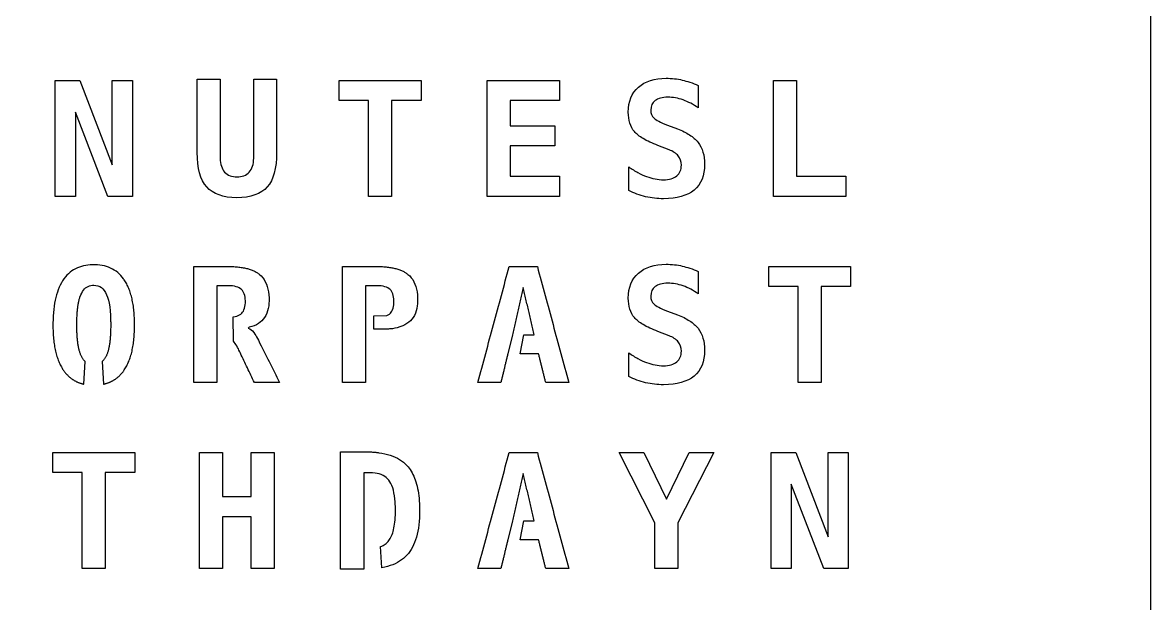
# Model space of a CAD drawing. Extents: x 14 to 293, y 10 to 290.
# Drawn here: x 161.8 to 293.2, y 149.8 to 217.5 of the extents above; entities that cross this region are included whole.
import ezdxf

# ---------------------------------------------------------------- set-up
doc = ezdxf.new("R2010")
doc.units = 0
doc.layers.add('Layer_1', color=7, linetype='CONTINUOUS')

msp = doc.modelspace()

# ---------------------------------------------------------------- linework, layer by layer
at = {"layer": 'Layer_1', "color": 5}
for points in [[(293.161773, 10.134256), (13.76052, 10.134256), (13.76052, 289.5355), (293.161773, 289.5355)], [(165.632762, 210.77378), (168.505447, 210.77378), (172.274891, 200.94217), (172.274891, 210.77378), (174.631104, 210.77378), (174.631104, 197.245044), (171.776768, 197.245044), (167.988977, 207.076651), (167.988977, 197.245044), (165.632762, 197.245044)], [(204.808759, 197.245044), (202.135399, 197.245044), (202.135399, 208.435911), (198.701443, 208.435911), (198.701443, 210.77378), (208.242712, 210.77378), (208.242712, 208.435911), (204.808759, 208.435911)], [(224.355753, 197.245044), (215.928559, 197.245044), (215.928559, 210.77378), (224.355753, 210.77378), (224.355753, 208.417919), (218.60157, 208.417919), (218.60157, 205.500078), (223.812121, 205.500078), (223.812121, 203.144221), (218.60157, 203.144221), (218.60157, 199.600907), (224.355753, 199.600907)], [(249.286877, 197.245044), (249.286877, 210.77378), (251.959885, 210.77378), (251.959885, 199.600907), (257.677732, 199.600907), (257.677732, 197.245044)], [(220.221265, 181.12064), (220.300288, 181.12064), (220.378962, 181.12064), (220.458337, 181.12064), (220.537357, 181.12064), (220.616029, 181.12064), (220.695404, 181.12064), (220.774072, 181.12064), (220.853095, 181.12064), (220.93247, 181.12064), (221.011139, 181.12064), (221.090162, 181.12064), (221.169537, 181.12064), (221.248208, 181.12064), (221.327229, 181.12064), (221.406252, 181.12064), (221.366741, 181.2935), (221.327229, 181.46636), (221.287012, 181.639575), (221.247502, 181.812438), (221.207991, 181.985655), (221.168479, 182.158516), (221.128616, 182.33173), (221.089104, 182.504591), (221.049593, 182.677805), (221.009729, 182.850668), (220.970218, 183.023883), (220.930705, 183.196746), (220.890841, 183.369606), (220.85133, 183.542821), (220.81182, 183.715684), (220.77231, 183.888896), (220.732091, 184.061761), (220.69258, 184.234976), (220.65307, 184.407836), (220.613205, 184.581051), (220.573695, 184.753911), (220.534182, 184.927126), (220.494318, 185.099989), (220.454807, 185.273204), (220.415295, 185.446067), (220.375432, 185.618927), (220.335919, 185.792142), (220.296409, 185.965005), (220.256896, 186.138219), (220.217034, 186.311082), (220.177169, 186.484297), (220.137657, 186.657157), (220.098146, 186.484297), (220.058988, 186.311082), (220.01983, 186.138219), (219.979965, 185.965005), (219.940807, 185.792142), (219.901648, 185.618927), (219.862138, 185.446067), (219.822625, 185.273204), (219.783469, 185.099989), (219.743957, 184.927126), (219.704798, 184.753911), (219.665288, 184.581051), (219.62613, 184.407836), (219.586617, 184.234976), (219.547459, 184.061761), (219.507948, 183.888896), (219.468435, 183.715684), (219.429277, 183.542821), (219.390121, 183.369606), (219.350257, 183.196746), (219.311098, 183.023883), (219.271937, 182.850668), (219.232424, 182.677805), (219.192917, 182.504591), (219.153756, 182.33173), (219.114246, 182.158516), (219.075085, 181.985655), (219.035574, 181.812438), (218.996064, 181.639575), (218.956906, 181.46636), (218.917748, 181.2935), (218.877883, 181.12064), (218.343424, 178.91859), (218.317654, 178.814166), (218.292598, 178.709746), (218.267198, 178.605323), (218.241798, 178.500548), (218.216028, 178.396122), (218.190628, 178.291699), (218.165228, 178.187279), (218.139828, 178.082855), (218.114057, 177.97808), (218.088657, 177.873657), (218.063257, 177.769234), (218.037857, 177.664811), (218.012087, 177.560391), (217.986687, 177.455613), (217.961287, 177.351193), (217.935516, 177.246767), (217.910116, 177.142344), (217.884716, 177.037923), (217.859316, 176.933148), (217.833546, 176.828725), (217.808146, 176.724302), (217.782746, 176.619879), (217.757346, 176.515456), (217.731602, 176.410681), (217.706202, 176.306612), (217.680802, 176.201837), (217.655402, 176.097412), (217.629632, 175.992988), (217.604232, 175.888213), (217.578832, 175.784145), (217.553432, 175.67937), (217.527661, 175.574947), (217.444405, 175.574947), (217.360796, 175.574947), (217.277188, 175.574947), (217.19358, 175.574947), (217.110323, 175.574947), (217.026363, 175.574947), (216.943104, 175.574947), (216.859496, 175.574947), (216.775887, 175.574947), (216.692276, 175.574947), (216.609022, 175.574947), (216.525414, 175.574947), (216.441806, 175.574947), (216.358549, 175.574947), (216.274589, 175.574947), (216.191333, 175.574947), (216.107722, 175.574947), (216.024468, 175.574947), (215.940505, 175.574947), (215.857251, 175.574947), (215.77364, 175.574947), (215.690032, 175.574947), (215.606424, 175.574947), (215.523167, 175.574947), (215.439207, 175.574947), (215.355951, 175.574947), (215.272342, 175.574947), (215.188734, 175.574947), (215.105126, 175.574947), (215.021869, 175.574947), (214.937909, 175.574947), (214.85465, 175.574947), (214.968598, 175.997928), (215.082901, 176.42056), (215.197201, 176.84319), (215.311149, 177.266171), (215.425094, 177.688801), (215.539394, 178.11143), (215.653694, 178.534415), (215.767642, 178.957044), (215.88159, 179.379674), (215.995541, 179.802655), (216.110193, 180.225285), (216.224141, 180.648266), (216.338089, 181.070896), (216.452035, 181.49388), (216.566689, 181.916509), (216.680637, 182.339491), (216.794583, 182.76212), (216.908531, 183.185104), (217.023188, 183.607734), (217.137133, 184.030363), (217.251082, 184.453345), (217.36503, 184.875974), (217.479682, 185.298607), (217.59363, 185.721588), (217.707578, 186.144215), (217.821523, 186.566847), (217.935826, 186.989828), (218.050129, 187.412458), (218.164074, 187.835439), (218.278022, 188.258072), (218.392322, 188.681053), (218.506622, 189.103683), (218.608929, 189.103683), (218.710883, 189.103683), (218.813187, 189.103683), (218.915493, 189.103683), (219.0178, 189.103683), (219.119752, 189.103683), (219.222058, 189.103683), (219.324367, 189.103683), (219.426319, 189.103683), (219.528625, 189.103683), (219.630932, 189.103683), (219.733236, 189.103683), (219.83519, 189.103683), (219.937497, 189.103683), (220.0398, 189.103683), (220.14211, 189.103683), (220.244061, 189.103683), (220.346365, 189.103683), (220.449026, 189.103683), (220.550981, 189.103683), (220.653287, 189.103683), (220.755591, 189.103683), (220.857897, 189.103683), (220.959849, 189.103683), (221.062156, 189.103683), (221.164462, 189.103683), (221.266414, 189.103683), (221.368723, 189.103683), (221.471027, 189.103683), (221.573336, 189.103683), (221.675288, 189.103683), (221.777594, 189.103683), (221.89154, 188.681053), (222.006194, 188.258072), (222.120142, 187.835439), (222.234088, 187.412458), (222.348036, 186.989828), (222.462693, 186.566847), (222.576636, 186.144215), (222.690587, 185.721588), (222.804535, 185.298607), (222.918835, 184.875974), (223.033135, 184.453345), (223.147083, 184.030363), (223.261028, 183.607734), (223.375331, 183.185104), (223.489631, 182.76212), (223.603579, 182.339491), (223.717525, 181.916509), (223.831825, 181.49388), (223.946127, 181.070896), (224.060075, 180.648266), (224.174024, 180.225285), (224.288324, 179.802655), (224.402624, 179.379674), (224.516572, 178.957044), (224.63052, 178.534415), (224.74482, 178.11143), (224.858768, 177.688801), (224.97307, 177.266171), (225.087016, 176.84319), (225.201316, 176.42056), (225.315264, 175.997928), (225.429564, 175.574947), (225.345956, 175.574947), (225.262347, 175.574947), (225.179091, 175.574947), (225.095131, 175.574947), (225.011874, 175.574947), (224.928266, 175.574947), (224.844655, 175.574947), (224.761049, 175.574947), (224.67779, 175.574947), (224.594182, 175.574947), (224.510574, 175.574947), (224.426965, 175.574947), (224.343709, 175.574947), (224.259749, 175.574947), (224.176492, 175.574947), (224.092884, 175.574947), (224.009275, 175.574947), (223.925667, 175.574947), (223.842411, 175.574947), (223.758448, 175.574947), (223.675194, 175.574947), (223.59194, 175.574947), (223.507975, 175.574947), (223.424718, 175.574947), (223.34111, 175.574947), (223.257502, 175.574947), (223.173893, 175.574947), (223.090637, 175.574947), (223.006677, 175.574947), (222.92342, 175.574947), (222.839812, 175.574947), (222.756553, 175.574947), (222.730121, 175.67937), (222.70435, 175.784145), (222.678236, 175.888213), (222.652122, 175.992988), (222.626007, 176.097412), (222.599893, 176.201837), (222.573779, 176.306612), (222.548008, 176.410681), (222.52155, 176.515456), (222.495779, 176.619879), (222.469665, 176.724302), (222.443551, 176.828725), (222.41778, 176.933148), (222.391322, 177.037923), (222.365208, 177.142344), (222.339437, 177.246767), (222.313323, 177.351193), (222.287208, 177.455613), (222.261094, 177.560391), (222.23498, 177.664811), (222.209209, 177.769234), (222.183095, 177.873657), (222.15698, 177.97808), (222.130866, 178.082855), (222.104752, 178.187279), (222.078981, 178.291699), (222.052549, 178.396122), (222.026435, 178.500548), (222.000665, 178.605323), (221.97455, 178.709746), (221.948436, 178.814166), (221.922321, 178.91859), (221.810493, 178.91859), (221.698661, 178.91859), (221.58683, 178.91859), (221.474998, 178.91859), (221.363167, 178.91859), (221.251335, 178.91859), (221.139504, 178.91859), (221.027673, 178.91859), (220.915844, 178.91859), (220.80366, 178.91859), (220.692181, 178.91859), (220.58035, 178.91859), (220.468166, 178.91859), (220.356689, 178.91859), (220.244503, 178.91859), (220.132675, 178.91859), (220.021195, 178.91859), (219.909009, 178.91859), (219.79718, 178.91859), (220.220868, 181.12064)], [(254.818811, 175.574772), (252.1458, 175.574772), (252.1458, 186.765639), (248.711495, 186.765639), (248.711495, 189.10386), (258.253119, 189.10386), (258.253119, 186.765639), (254.818811, 186.765639)], [(171.468436, 153.904852), (168.79543, 153.904852), (168.79543, 165.095719), (165.361123, 165.095719), (165.361123, 167.433591), (174.902744, 167.433591), (174.902744, 165.095719), (171.468436, 165.095719)], [(182.456997, 167.433591), (185.130009, 167.433591), (185.130009, 162.277719), (188.474003, 162.277719), (188.474003, 167.433591), (191.147012, 167.433591), (191.147012, 153.904852), (188.474003, 153.904852), (188.474003, 159.921506), (185.130009, 159.921506), (185.130009, 153.904852), (182.456997, 153.904852)], [(220.221265, 159.450545), (220.300288, 159.450545), (220.378962, 159.450545), (220.458337, 159.450545), (220.537357, 159.450545), (220.616029, 159.450545), (220.695404, 159.450545), (220.774072, 159.450545), (220.853095, 159.450545), (220.93247, 159.450545), (221.011139, 159.450545), (221.090162, 159.450545), (221.169537, 159.450545), (221.248208, 159.450545), (221.327229, 159.450545), (221.406252, 159.450545), (221.366741, 159.623408), (221.327229, 159.796623), (221.287012, 159.969483), (221.247502, 160.142698), (221.207991, 160.315561), (221.168479, 160.488424), (221.128616, 160.661638), (221.089104, 160.834499), (221.049593, 161.007713), (221.009729, 161.180576), (220.970218, 161.353791), (220.930705, 161.526651), (220.890841, 161.699511), (220.85133, 161.872726), (220.81182, 162.045592), (220.77231, 162.218807), (220.732091, 162.391667), (220.69258, 162.564882), (220.65307, 162.737742), (220.613205, 162.910959), (220.573695, 163.083822), (220.534182, 163.257034), (220.494318, 163.429897), (220.454807, 163.603112), (220.415295, 163.775972), (220.375432, 163.948835), (220.335919, 164.122047), (220.296409, 164.294913), (220.256896, 164.468127), (220.217034, 164.640988), (220.177169, 164.814202), (220.137657, 164.987065), (220.098146, 164.814202), (220.058988, 164.640988), (220.01983, 164.468127), (219.979965, 164.294913), (219.940807, 164.122047), (219.901648, 163.948835), (219.862138, 163.775972), (219.822625, 163.603112), (219.783469, 163.429897), (219.743957, 163.257034), (219.704798, 163.083822), (219.665288, 162.910959), (219.62613, 162.737742), (219.586617, 162.564882), (219.547459, 162.391667), (219.507948, 162.218807), (219.468435, 162.045592), (219.429277, 161.872726), (219.390121, 161.699511), (219.350257, 161.526651), (219.311098, 161.353791), (219.271937, 161.180576), (219.232424, 161.007713), (219.192917, 160.834499), (219.153756, 160.661638), (219.114246, 160.488424), (219.075085, 160.315561), (219.035574, 160.142698), (218.996064, 159.969483), (218.956906, 159.796623), (218.917748, 159.623408), (218.877883, 159.450545), (218.343424, 157.248495), (218.317654, 157.144074), (218.292598, 157.039651), (218.267198, 156.935228), (218.241798, 156.830453), (218.216028, 156.72603), (218.190628, 156.62161), (218.165228, 156.517187), (218.139828, 156.412761), (218.114057, 156.307988), (218.088657, 156.203565), (218.063257, 156.09914), (218.037857, 155.994719), (218.012087, 155.890296), (217.986687, 155.785521), (217.961287, 155.681098), (217.935516, 155.576675), (217.910116, 155.472254), (217.884716, 155.367831), (217.859316, 155.263056), (217.833546, 155.158633), (217.808146, 155.054207), (217.782746, 154.949787), (217.757346, 154.845364), (217.731602, 154.740589), (217.706202, 154.636518), (217.680802, 154.531743), (217.655402, 154.427322), (217.629632, 154.322899), (217.604232, 154.218124), (217.578832, 154.11405), (217.553432, 154.009275), (217.527661, 153.904852), (217.444405, 153.904852), (217.360796, 153.904852), (217.277188, 153.904852), (217.19358, 153.904852), (217.110323, 153.904852), (217.026363, 153.904852), (216.943104, 153.904852), (216.859496, 153.904852), (216.775887, 153.904852), (216.692276, 153.904852), (216.609022, 153.904852), (216.525414, 153.904852), (216.441806, 153.904852), (216.358549, 153.904852), (216.274589, 153.904852), (216.191333, 153.904852), (216.107722, 153.904852), (216.024468, 153.904852), (215.940505, 153.904852), (215.857251, 153.904852), (215.77364, 153.904852), (215.690032, 153.904852), (215.606424, 153.904852), (215.523167, 153.904852), (215.439207, 153.904852), (215.355951, 153.904852), (215.272342, 153.904852), (215.188734, 153.904852), (215.105126, 153.904852), (215.021869, 153.904852), (214.937909, 153.904852), (214.85465, 153.904852), (214.968598, 154.327836), (215.082901, 154.750466), (215.197201, 155.173095), (215.311149, 155.596079), (215.425094, 156.018706), (215.539394, 156.44169), (215.653694, 156.86432), (215.767642, 157.286949), (215.88159, 157.709933), (215.995541, 158.13256), (216.110193, 158.555542), (216.224141, 158.978174), (216.338089, 159.400804), (216.452035, 159.823788), (216.566689, 160.246415), (216.680637, 160.669401), (216.794583, 161.092028), (216.908531, 161.51501), (217.023188, 161.937642), (217.137133, 162.360623), (217.251082, 162.783253), (217.36503, 163.205882), (217.479682, 163.628864), (217.59363, 164.051493), (217.707578, 164.474123), (217.821523, 164.897104), (217.935826, 165.319736), (218.050129, 165.742366), (218.164074, 166.165347), (218.278022, 166.587977), (218.392322, 167.010958), (218.506622, 167.433591), (218.608929, 167.433591), (218.710883, 167.433591), (218.813187, 167.433591), (218.915493, 167.433591), (219.0178, 167.433591), (219.119752, 167.433591), (219.222058, 167.433591), (219.324367, 167.433591), (219.426319, 167.433591), (219.528625, 167.433591), (219.630932, 167.433591), (219.733236, 167.433591), (219.83519, 167.433591), (219.937497, 167.433591), (220.0398, 167.433591), (220.14211, 167.433591), (220.244061, 167.433591), (220.346365, 167.433591), (220.449026, 167.433591), (220.550981, 167.433591), (220.653287, 167.433591), (220.755591, 167.433591), (220.857897, 167.433591), (220.959849, 167.433591), (221.062156, 167.433591), (221.164462, 167.433591), (221.266414, 167.433591), (221.368723, 167.433591), (221.471027, 167.433591), (221.573336, 167.433591), (221.675288, 167.433591), (221.777594, 167.433591), (221.89154, 167.010958), (222.006194, 166.587977), (222.120142, 166.165347), (222.234088, 165.742366), (222.348036, 165.319736), (222.462693, 164.897104), (222.576636, 164.474123), (222.690587, 164.051493), (222.804535, 163.628864), (222.918835, 163.205882), (223.033135, 162.783253), (223.147083, 162.360623), (223.261028, 161.937642), (223.375331, 161.51501), (223.489631, 161.092028), (223.603579, 160.669401), (223.717525, 160.246415), (223.831825, 159.823788), (223.946127, 159.400804), (224.060075, 158.978174), (224.174024, 158.555542), (224.288324, 158.13256), (224.402624, 157.709933), (224.516572, 157.286949), (224.63052, 156.86432), (224.74482, 156.44169), (224.858768, 156.018706), (224.97307, 155.596079), (225.087016, 155.173095), (225.201316, 154.750466), (225.315264, 154.327836), (225.429564, 153.904852), (225.345956, 153.904852), (225.262347, 153.904852), (225.179091, 153.904852), (225.095131, 153.904852), (225.011874, 153.904852), (224.928266, 153.904852), (224.844655, 153.904852), (224.761049, 153.904852), (224.67779, 153.904852), (224.594182, 153.904852), (224.510574, 153.904852), (224.426965, 153.904852), (224.343709, 153.904852), (224.259749, 153.904852), (224.176492, 153.904852), (224.092884, 153.904852), (224.009275, 153.904852), (223.925667, 153.904852), (223.842411, 153.904852), (223.758448, 153.904852), (223.675194, 153.904852), (223.59194, 153.904852), (223.507975, 153.904852), (223.424718, 153.904852), (223.34111, 153.904852), (223.257502, 153.904852), (223.173893, 153.904852), (223.090637, 153.904852), (223.006677, 153.904852), (222.92342, 153.904852), (222.839812, 153.904852), (222.756553, 153.904852), (222.730121, 154.009275), (222.70435, 154.11405), (222.678236, 154.218124), (222.652122, 154.322899), (222.626007, 154.427322), (222.599893, 154.531743), (222.573779, 154.636518), (222.548008, 154.740589), (222.52155, 154.845364), (222.495779, 154.949787), (222.469665, 155.054207), (222.443551, 155.158633), (222.41778, 155.263056), (222.391322, 155.367831), (222.365208, 155.472254), (222.339437, 155.576675), (222.313323, 155.681098), (222.287208, 155.785521), (222.261094, 155.890296), (222.23498, 155.994719), (222.209209, 156.09914), (222.183095, 156.203565), (222.15698, 156.307988), (222.130866, 156.412761), (222.104752, 156.517187), (222.078981, 156.62161), (222.052549, 156.72603), (222.026435, 156.830453), (222.000665, 156.935228), (221.97455, 157.039651), (221.948436, 157.144074), (221.922321, 157.248495), (221.810493, 157.248495), (221.698661, 157.248495), (221.58683, 157.248495), (221.474998, 157.248495), (221.363167, 157.248495), (221.251335, 157.248495), (221.139504, 157.248495), (221.027673, 157.248495), (220.915844, 157.248495), (220.80366, 157.248495), (220.692181, 157.248495), (220.58035, 157.248495), (220.468166, 157.248495), (220.356689, 157.248495), (220.244503, 157.248495), (220.132675, 157.248495), (220.021195, 157.248495), (219.909009, 157.248495), (219.79718, 157.248495), (220.220868, 159.450545)], [(231.29829, 167.433591), (234.179793, 167.433591), (236.807645, 161.996554), (239.444673, 167.433591), (242.326173, 167.433591), (238.148913, 159.23288), (238.148913, 153.904852), (235.475904, 153.904852), (235.475904, 159.23288)], [(248.983312, 167.433591), (251.855642, 167.433591), (255.625087, 157.601629), (255.625087, 167.433591), (257.981304, 167.433591), (257.981304, 153.904852), (255.126966, 153.904852), (251.339173, 163.736462), (251.339173, 153.904852), (248.983312, 153.904852)]]:
    msp.add_lwpolyline(points, close=True, dxfattribs=at)
for points in [[(182.180598, 202.369341), (182.180598, 210.905191), (184.853606, 210.905191), (184.853606, 201.698709)], [(188.750056, 201.698709), (188.750056, 210.905191), (191.423414, 210.905191), (191.423414, 202.369341)], [(240.495603, 210.184815), (240.495603, 207.575306)], [(236.934648, 205.572577), (238.08541, 205.137602)], [(237.133966, 202.691074), (235.819863, 203.189554)], [(232.42189, 197.943018), (232.42189, 200.706694)], [(173.612376, 187.639195), (173.453981, 187.845218), (173.286409, 188.038187), (173.109668, 188.217754), (172.92375, 188.383558), (172.729372, 188.535961), (172.525111, 188.675309), (172.312386, 188.800544), (172.090136, 188.912728), (171.859064, 189.010801), (171.618114, 189.094761), (171.367995, 189.164965), (171.108701, 189.221057), (170.839887, 189.263388), (170.561894, 189.291246), (170.274734, 189.305348), (169.98863, 189.305348), (169.716635, 189.292304), (169.451345, 189.26619), (169.192758, 189.227031), (168.94052, 189.175173), (168.695341, 189.109911), (168.456507, 189.031946), (168.224732, 188.940575), (167.999307, 188.836154), (167.782698, 188.715502), (167.574561, 188.579331), (167.375239, 188.426574), (167.184385, 188.257595), (167.002, 188.073091), (166.82843, 187.872008), (166.66333, 187.654695), (166.509517, 187.425036), (166.367349, 187.18585), (166.234703, 186.934319), (166.111936, 186.669736), (165.998694, 186.392804), (165.894978, 186.103525), (165.801138, 185.801545), (165.716823, 185.486514), (165.642033, 185.159134), (165.576417, 184.818703), (165.520325, 184.464865), (165.473758, 184.097975), (165.436365, 183.718031), (165.408509, 183.325034), (165.389459, 182.918634), (165.379908, 182.499177)], [(188.111757, 181.904341), (188.299789, 181.818261), (188.467357, 181.711724), (188.607766, 181.591776), (188.753816, 181.419619), (188.898456, 181.209363), (188.988414, 181.063667), (189.084723, 180.896096), (189.187029, 180.707006), (189.295334, 180.496752), (189.476663, 180.136914), (189.62977, 179.832468), (189.782521, 179.528721), (189.935276, 179.224273), (190.08838, 178.92018), (190.241134, 178.616083), (190.394241, 178.311985), (190.546995, 178.007891), (190.700099, 177.703795), (190.853208, 177.399701), (191.005608, 177.095602), (191.158715, 176.791509), (191.311467, 176.487413), (191.464573, 176.182965), (191.617679, 175.878868), (191.770434, 175.574772), (188.834604, 175.574772), (188.732649, 175.788555), (188.630698, 176.00199), (188.528743, 176.215418), (188.426791, 176.428852), (188.324839, 176.642284), (188.22253, 176.855713), (188.120576, 177.069499), (188.018624, 177.28293), (187.916672, 177.496362), (187.815072, 177.709793), (187.713117, 177.923576), (187.611165, 178.137008), (187.509211, 178.350439), (187.407259, 178.563873), (187.305304, 178.777657), (187.203353, 178.991088), (187.12856, 179.1516), (187.040015, 179.336105), (186.965577, 179.485684), (186.869623, 179.667715), (186.773312, 179.837405), (186.676652, 179.994393), (186.578933, 180.13903), (186.481212, 180.270618), (186.382787, 180.389858), (186.364451, 183.211036), (186.58141, 183.251605), (186.778612, 183.305932), (186.955708, 183.374017), (187.113048, 183.455511), (187.250985, 183.550761), (187.365285, 183.655184), (187.4623, 183.771953), (187.548377, 183.905657), (187.623167, 184.056295), (187.686315, 184.225277), (187.73394, 184.4186), (187.76569, 184.638378), (187.780507, 184.852162), (187.782359, 185.07865), (187.771431, 185.314304), (187.745661, 185.531617), (187.705444, 185.73129), (187.650057, 185.912265), (187.579855, 186.0756), (187.49554, 186.22024), (187.447563, 186.286214), (187.340671, 186.404041), (187.216494, 186.506699), (187.072204, 186.596306), (186.908869, 186.673212), (186.726129, 186.736358), (186.524339, 186.786099), (186.303147, 186.822789), (186.062549, 186.846072), (185.802905, 186.855941), (185.61699, 186.856471), (185.538319, 186.856471), (184.475395, 186.856471), (184.475395, 183.168163), (184.475395, 182.04456), (184.475395, 180.920959), (184.475395, 175.574587), (181.802513, 175.574587), (181.802513, 189.10372), (184.93907, 189.10372), (185.18002, 189.10372), (185.421323, 189.10372), (185.662975, 189.10372)], [(204.424542, 181.810853), (202.755542, 181.810853), (202.755542, 183.332742), (204.253446, 183.374017), (204.548721, 183.550761), (204.663021, 183.655536), (204.760036, 183.771953), (204.846113, 183.905657), (204.920906, 184.056295), (204.984054, 184.225277), (205.031679, 184.418952), (205.063429, 184.63873), (205.078245, 184.852162), (205.080097, 185.07865), (205.06917, 185.314304), (205.0434, 185.531617), (205.003186, 185.73129), (204.947798, 185.912265), (204.877593, 186.0756), (204.793281, 186.220592), (204.745302, 186.286214), (204.63841, 186.404041), (204.514233, 186.506699), (204.369945, 186.596306), (204.206607, 186.673212), (204.02387, 186.736358), (203.822078, 186.786099), (203.600886, 186.822789), (203.36029, 186.846072), (203.100644, 186.855941), (202.914732, 186.856471), (202.836058, 186.856471), (201.773136, 186.856471), (201.773136, 183.168163), (201.773136, 182.04456), (201.773136, 180.920959), (201.773136, 175.574587), (199.100257, 175.574587), (199.100257, 189.10372), (202.236821, 189.10372), (202.477767, 189.10372), (202.719072, 189.10372), (202.960724, 189.10372)], [(189.414079, 188.179467), (189.61834, 187.995668), (189.801431, 187.791056), (189.964766, 187.566334), (190.10729, 187.320449), (190.229704, 187.054098), (190.332011, 186.767642), (190.413854, 186.464959), (190.476651, 186.146043), (190.519338, 185.810903), (190.542622, 185.459537), (190.546141, 185.121928), (190.530266, 184.761738), (190.504866, 184.509503), (190.452658, 184.19694), (190.379279, 183.911187), (190.28438, 183.64731), (190.167257, 183.399306), (190.028616, 183.167176), (189.867394, 182.950924), (189.694886, 182.760773), (189.50368, 182.589323), (189.294127, 182.436923), (189.065175, 182.302867), (188.814702, 182.188215), (188.538829, 182.093317), (188.236847, 182.018175), (188.111612, 181.904227), (188.111739, 181.904341)], [(206.711823, 188.179437), (206.915729, 187.995639), (207.099175, 187.791381), (207.262513, 187.566308), (207.405036, 187.32042), (207.527451, 187.054072), (207.629757, 186.767616), (207.711601, 186.464932), (207.774394, 186.146371), (207.817082, 185.810877), (207.840366, 185.45951), (207.843885, 185.121899), (207.827983, 184.761711), (207.802583, 184.509474), (207.75037, 184.196913), (207.676993, 183.911515), (207.582095, 183.647633), (207.464972, 183.399277), (207.326331, 183.16715), (207.165109, 182.950895), (206.992604, 182.760744), (206.801395, 182.589649), (206.591845, 182.436894), (206.36289, 182.303192), (206.112414, 182.188186)], [(240.495603, 188.51472), (240.495603, 185.905209)], [(168.521758, 185.518285), (168.63218, 185.809326), (168.724958, 186.003711), (168.826558, 186.179391), (168.93698, 186.336382), (169.056571, 186.474317), (169.185336, 186.593909), (169.323274, 186.694098), (169.473557, 186.774884), (169.635837, 186.836622), (169.809755, 186.878603), (169.996022, 186.901542), (170.127258, 186.905776), (170.377025, 186.888472), (170.6088, 186.837317), (170.822937, 186.751592), (171.019787, 186.631649), (171.199352, 186.477484), (171.360925, 186.288749), (171.504859, 186.066142), (171.631509, 185.809319), (171.741925, 185.518277), (171.83753, 185.184902), (171.91867, 184.809543), (171.984638, 184.391147), (172.036497, 183.930414), (172.073186, 183.427354), (172.095438, 182.881606)], [(236.934648, 183.902482), (238.08541, 183.467505)], [(237.133966, 181.020982), (235.819863, 181.51946)], [(232.42189, 176.272923), (232.42189, 179.036596)], [(168.991492, 175.38505), (169.150242, 178.0189), (169.150059, 178.0189)], [(171.111876, 178.0189), (171.258987, 175.38505)], [(205.25101, 160.246798), (205.255958, 160.535726), (205.255958, 160.83171), (205.25101, 161.118164), (205.240427, 161.394391), (205.224578, 161.659681), (205.190714, 162.037154), (205.145203, 162.390992), (205.087702, 162.720488), (205.018203, 163.025997), (204.936709, 163.307162), (204.843578, 163.564337), (204.738446, 163.797522), (204.621326, 164.006371), (204.492209, 164.191228), (204.347921, 164.357738), (204.187055, 164.506963), (204.009961, 164.638551), (203.816283, 164.752496), (203.606379, 164.848807), (203.379896, 164.927828), (203.137183, 164.989211), (202.877539, 165.032957), (202.602015, 165.059072), (202.309915, 165.067882), (201.5779, 165.067882), (201.5779, 164.79307), (201.5779, 164.518253), (201.5779, 164.243441), (201.5779, 163.968623), (201.5779, 163.693808), (201.5779, 163.418994), (201.5779, 163.144179), (201.5779, 162.869361), (201.5779, 162.594547), (201.5779, 162.319735), (201.5779, 162.044565), (201.5779, 161.770102), (201.5779, 161.494933), (201.5779, 161.220121), (201.5779, 160.945306), (201.5779, 160.670491), (201.5779, 160.395674), (201.5779, 160.120859), (201.5779, 159.846044), (201.5779, 159.571227), (201.5779, 159.296415), (201.5779, 159.021597), (201.5779, 158.746431), (201.5779, 158.471968), (201.5779, 158.196799), (201.5779, 157.921986), (201.5779, 157.647172), (201.5779, 157.372354), (201.5779, 157.097539), (201.5779, 156.822725), (201.5779, 156.54791), (201.5779, 156.273095), (201.574699, 153.836095), (198.877701, 153.838741), (198.877701, 167.502591), (201.770139, 167.502591)], [(203.330831, 167.402957), (203.683963, 167.346863), (204.022632, 167.278428), (204.346133, 167.19764), (204.654811, 167.104505), (204.949028, 166.998671), (205.228079, 166.880492), (205.492665, 166.749611), (205.742432, 166.606733), (205.97703, 166.451158), (206.197166, 166.283235), (206.402482, 166.102967), (206.592982, 165.909995), (206.725274, 165.757947), (206.851922, 165.597081), (206.97222, 165.427041), (207.08652, 165.248532), (207.19447, 165.0605), (207.296422, 164.864005), (207.392029, 164.658334), (207.481988, 164.443844), (207.565244, 164.220184), (207.642854, 163.987702), (207.714114, 163.7464), (207.779379, 163.495575), (207.837588, 163.234518), (207.889094, 162.963582), (207.93425, 162.683121), (207.972702, 162.39208), (208.004452, 162.091865), (208.029852, 161.781416), (208.048188, 161.461093), (208.060518, 161.130893), (208.064751, 160.905116), (208.066338, 160.6751), (208.060703, 160.230952), (208.043399, 159.802679), (208.014469, 159.389927), (207.974253, 158.993049), (207.922394, 158.611697), (207.858894, 158.245511), (207.784105, 157.895552), (207.697676, 157.561116), (207.599955, 157.242558), (207.490594, 156.939168), (207.369944, 156.651653), (207.23765, 156.380013), (207.093362, 156.123897), (206.938139, 155.8833), (206.770922, 155.658579), (206.592771, 155.449381), (206.401564, 155.254296), (206.195189, 155.071905), (205.974349, 154.901868), (205.739042, 154.74488), (205.488924, 154.599889), (205.223988, 154.467597), (204.944583, 154.348357), (204.650366, 154.241466), (204.341685, 154.146922), (204.018187, 154.065073), (203.680224, 153.995932), (203.527824, 156.465738), (203.527935, 156.465712)], [(203.528049, 156.465712), (203.673393, 156.524627), (203.812039, 156.591654), (203.942918, 156.666089), (204.066743, 156.748993), (204.183514, 156.839304), (204.293581, 156.937729), (204.395888, 157.043916), (204.491138, 157.157862), (204.579331, 157.279927), (204.661532, 157.411158), (204.738436, 157.553329), (204.809699, 157.706084), (204.875664, 157.870125), (204.936699, 158.04475), (204.992081, 158.230313), (205.042529, 158.426811), (205.087688, 158.634245), (205.127199, 158.852616), (205.161772, 159.081571), (205.190701, 159.321458), (205.214355, 159.572285), (205.233035, 159.834048), (205.246078, 160.106394)]]:
    msp.add_lwpolyline(points, dxfattribs=at)
for points in [[(233.545494, 209.976323), (234.336778, 210.677297), (235.41205, 211.027605), (236.77131, 211.027605)], [(236.77131, 211.027605), (237.097279, 211.027605), (237.420777, 211.00964), (237.7411, 210.973276)], [(237.7411, 210.973276), (238.061423, 210.936941), (238.363403, 210.885789), (238.647391, 210.819114)], [(238.647391, 210.819114), (238.931379, 210.752791), (239.231593, 210.666711), (239.549096, 210.56088)], [(239.549096, 210.56088), (239.86589, 210.455044), (240.181979, 210.329806), (240.495603, 210.184815)], [(232.367212, 207.086002), (232.367212, 208.318261), (232.760208, 209.281699), (233.545494, 209.976323)], [(236.979801, 208.816736), (236.333157, 208.816736), (235.841029, 208.686913), (235.502715, 208.426918)], [(238.746522, 208.499236), (238.148561, 208.710903), (237.559771, 208.816736), (236.979801, 208.816736)], [(235.502715, 208.426918), (235.158402, 208.167269), (234.986248, 207.798614), (234.986248, 207.321306)], [(240.495603, 207.575306), (239.927979, 207.979944), (239.344835, 208.287922), (238.746522, 208.499236)], [(233.083354, 204.811278), (232.606046, 205.36726), (232.367212, 206.125384), (232.367212, 207.086002)], [(234.986248, 207.321306), (234.986248, 206.946653), (235.112893, 206.635855), (235.366896, 206.387851)], [(235.366896, 206.387851), (235.487546, 206.267201), (235.667463, 206.143373), (235.906297, 206.016725)], [(235.906297, 206.016725), (236.144422, 205.889725), (236.487322, 205.741558), (236.934648, 205.572577)], [(238.08541, 205.137602), (238.641041, 204.925935), (239.114822, 204.692041), (239.507821, 204.435218)], [(234.107474, 203.991419), (233.660148, 204.260238), (233.31901, 204.533643), (233.083354, 204.811278)], [(235.819863, 203.189554), (235.125241, 203.455196), (234.554443, 203.722602), (234.107474, 203.991419)], [(239.507821, 204.435218), (239.900463, 204.178747), (240.226781, 203.886996), (240.48643, 203.561029)], [(240.48643, 203.561029), (240.999722, 202.902391), (241.257251, 202.053603), (241.257251, 201.014669)], [(183.286207, 198.364234), (182.549252, 199.20385), (182.180598, 200.53912), (182.180598, 202.369341)], [(191.423414, 202.369341), (191.423414, 200.526774), (191.057937, 199.191856), (190.326978, 198.364234)], [(237.727342, 202.387332), (237.548835, 202.505162), (237.350927, 202.606407), (237.133966, 202.691074)], [(238.184896, 201.975286), (238.057896, 202.132274), (237.905142, 202.269503), (237.727342, 202.387332)], [(184.853606, 201.698709), (184.853606, 201.354394), (184.899115, 201.047477), (184.98978, 200.779364)], [(188.614235, 200.779364), (188.7049, 201.047477), (188.750056, 201.354394), (188.750056, 201.698709)], [(238.547201, 200.90566), (238.547201, 201.316648), (238.426199, 201.672955), (238.184896, 201.975286)], [(241.257251, 201.014669), (241.257251, 199.679399), (240.852261, 198.6768), (240.042631, 198.006166)], [(184.98978, 200.779364), (185.080444, 200.509838), (185.207092, 200.28512), (185.370076, 200.104145)], [(185.370076, 200.104145), (185.545407, 199.910822), (185.755309, 199.766888), (186.000139, 199.673755)], [(186.000139, 199.673755), (186.244616, 199.579563), (186.512023, 199.532994), (186.802006, 199.532994)], [(186.802006, 199.532994), (187.091992, 199.532994), (187.359398, 199.579563), (187.603522, 199.673755)], [(187.603522, 199.673755), (187.848703, 199.766888), (188.058608, 199.910822), (188.233584, 200.104145)], [(188.233584, 200.104145), (188.39657, 200.28512), (188.52357, 200.509838), (188.614235, 200.779364)], [(232.42189, 200.706694), (232.796194, 200.440697), (233.149677, 200.217035), (233.481994, 200.03606)], [(233.481994, 200.03606), (233.814313, 199.85473), (234.152628, 199.700565), (234.496941, 199.57392)], [(237.350927, 199.315681), (237.604927, 199.391177), (237.82224, 199.504419), (238.003569, 199.655411)], [(238.003569, 199.655411), (238.365874, 199.957388), (238.547201, 200.374372), (238.547201, 200.90566)], [(186.802006, 197.113633), (185.195096, 197.113633), (184.023164, 197.530619), (183.286207, 198.364234)], [(190.326978, 198.364234), (189.596019, 197.530619), (188.420912, 197.113633), (186.802006, 197.113633)], [(234.496941, 199.57392), (235.167575, 199.326265), (235.819863, 199.20244), (236.454162, 199.20244)], [(236.454162, 199.20244), (236.798472, 199.20244), (237.097279, 199.240188), (237.350927, 199.315681)], [(234.379114, 197.226875), (233.690485, 197.390213), (233.0382, 197.628693), (232.42189, 197.943018)], [(235.41205, 197.0459), (235.068091, 197.081883), (234.723427, 197.142208), (234.379114, 197.226875)], [(236.472153, 196.991219), (236.109849, 196.991219), (235.756715, 197.009554), (235.41205, 197.0459)], [(240.042631, 198.006166), (239.227357, 197.329536), (238.037433, 196.991219), (236.472153, 196.991219)], [(185.662975, 189.10372), (185.771279, 189.10372), (185.878171, 189.102397), (185.983301, 189.099857)], [(202.960721, 189.10372), (203.069023, 189.10372), (203.175918, 189.102397), (203.281045, 189.100201)], [(233.545494, 188.306226), (234.336778, 189.0072), (235.41205, 189.357511), (236.77131, 189.357511)], [(236.77131, 189.357511), (237.097279, 189.357511), (237.420777, 189.339545), (237.7411, 189.303181)], [(237.7411, 189.303181), (238.061423, 189.266843), (238.363403, 189.215691), (238.647391, 189.149368)], [(238.647391, 189.149368), (238.931379, 189.082693), (239.231593, 188.996616), (239.549096, 188.890783)], [(185.983301, 189.099851), (186.088427, 189.09747), (186.19144, 189.093845), (186.292334, 189.089268)], [(186.292334, 189.089268), (186.39323, 189.08432), (186.492359, 189.078341), (186.59008, 189.070933)], [(186.59008, 189.070925), (186.687095, 189.06386), (186.782345, 189.055394), (186.87583, 189.045895)], [(186.87583, 189.045892), (186.969318, 189.036023), (187.060687, 189.02544), (187.150296, 189.013436)], [(187.150296, 189.013436), (187.239899, 189.00145), (187.327741, 188.988036), (187.413466, 188.973571)], [(187.413466, 188.973571), (187.499546, 188.959125), (187.583154, 188.943586), (187.664998, 188.926653)], [(187.664998, 188.926653), (187.747196, 188.909719), (187.827277, 188.891728), (187.905594, 188.872323)], [(187.905594, 188.872323), (187.983559, 188.853273), (188.06011, 188.832813), (188.134194, 188.811294)], [(188.134194, 188.811294), (188.208277, 188.789413), (188.28095, 188.76649), (188.351509, 188.742503)], [(188.351509, 188.742503), (188.422063, 188.718505), (188.490503, 188.693113), (188.557532, 188.666654)], [(188.557532, 188.666654), (188.623853, 188.640196), (188.688763, 188.612679), (188.751559, 188.583753)], [(188.751559, 188.583753), (188.814353, 188.554823), (188.875384, 188.524838), (188.934299, 188.493437)], [(188.934299, 188.493437), (188.993566, 188.462044), (189.050716, 188.429585), (189.105749, 188.395721)], [(189.105749, 188.395721), (189.161134, 188.362206), (189.214405, 188.327281), (189.265557, 188.291295)], [(189.265557, 188.291295), (189.317064, 188.25496), (189.366805, 188.217567), (189.414079, 188.179467)], [(203.281045, 189.10019), (203.386171, 189.097544), (203.489184, 189.094184), (203.590078, 189.089236)], [(203.590078, 189.089242), (203.690974, 189.084294), (203.790105, 189.078314), (203.887824, 189.071276)], [(203.887824, 189.071263), (203.984841, 189.063855), (204.080091, 189.055388), (204.173577, 189.045863)], [(204.173577, 189.045863), (204.267062, 189.035994), (204.358433, 189.025411), (204.44804, 189.013409)], [(204.44804, 189.013409), (204.537643, 189.001424), (204.625485, 188.988009), (204.71121, 188.973545)], [(204.71121, 188.973545), (204.79729, 188.959098), (204.880901, 188.943557), (204.962744, 188.926623)], [(204.962744, 188.926623), (205.044942, 188.910034), (205.125024, 188.891698), (205.20334, 188.872648)], [(205.20334, 188.872648), (205.281305, 188.853254), (205.357857, 188.832784), (205.43194, 188.811265)], [(205.43194, 188.811265), (205.506024, 188.789384), (205.578697, 188.766463), (205.649251, 188.742473)], [(205.649251, 188.742473), (205.719807, 188.718476), (205.788247, 188.693086), (205.855274, 188.666625)], [(205.855274, 188.666625), (205.921597, 188.640193), (205.986512, 188.61265), (206.049303, 188.583723)], [(206.049303, 188.583723), (206.112099, 188.554797), (206.173131, 188.524809), (206.232046, 188.493413)], [(206.232046, 188.493413), (206.291312, 188.462015), (206.348462, 188.429556), (206.403496, 188.396041)], [(206.403496, 188.396041), (206.458881, 188.362177), (206.512152, 188.327252), (206.563304, 188.291266)], [(206.563304, 188.291266), (206.61481, 188.255286), (206.664552, 188.217889), (206.711823, 188.179437)], [(232.367212, 185.415904), (232.367212, 186.648164), (232.760208, 187.611605), (233.545494, 188.306226)], [(239.549096, 188.890783), (239.86589, 188.785302), (240.181979, 188.659712), (240.495603, 188.51472)], [(173.688227, 187.530891), (173.663541, 187.567581), (173.638483, 187.603564), (173.612376, 187.639195)], [(173.833218, 187.302288), (173.786652, 187.380959), (173.738318, 187.456807), (173.688227, 187.530891)], [(173.968685, 187.060282), (173.925294, 187.143184), (173.879783, 187.223972), (173.833219, 187.302288)], [(174.094979, 186.805223), (174.05441, 186.892713), (174.012429, 186.977732), (173.968685, 187.060282)], [(174.21175, 186.537113), (174.174354, 186.628834), (174.13555, 186.718088), (174.094979, 186.805223)], [(174.318994, 186.255594), (174.285127, 186.35155), (174.249144, 186.44539), (174.21175, 186.537113)], [(235.502715, 186.756821), (235.158402, 186.497174), (234.986248, 186.128874), (234.986248, 185.651209)], [(236.979801, 187.146639), (236.333157, 187.146639), (235.841029, 187.016816), (235.502715, 186.756821)], [(238.746522, 186.829491), (238.148561, 187.040806), (237.559771, 187.146639), (236.979801, 187.146639)], [(240.495603, 185.905209), (239.927979, 186.309849), (239.344835, 186.617824), (238.746522, 186.829491)], [(168.383469, 185.002519), (168.396883, 185.065318), (168.410985, 185.125995), (168.425802, 185.18491)], [(168.425802, 185.18491), (168.440619, 185.244176), (168.455787, 185.301678), (168.472017, 185.357066)], [(168.472017, 185.357066), (168.487865, 185.412451), (168.50447, 185.466426), (168.521758, 185.518285)], [(174.417421, 185.960668), (174.386375, 186.061212), (174.353567, 186.159286), (174.318994, 186.255594)], [(174.506321, 185.652693), (174.478098, 185.757468), (174.448465, 185.860126), (174.417421, 185.960668)], [(174.585342, 185.331312), (174.560656, 185.440675), (174.53419, 185.547566), (174.506321, 185.652693)], [(174.655544, 184.996878), (174.633662, 185.110472), (174.610742, 185.221951), (174.585342, 185.331312)], [(233.083354, 183.141186), (232.606046, 183.697163), (232.367212, 184.455287), (232.367212, 185.415904)], [(234.986248, 185.651209), (234.986248, 185.276911), (235.112893, 184.965758), (235.366896, 184.718108)], [(168.206727, 183.684185), (168.213077, 183.767793), (168.219771, 183.849992), (168.227179, 183.930422)], [(168.227187, 183.930422), (168.234622, 184.010858), (168.242718, 184.089529), (168.251185, 184.166081)], [(168.251177, 184.166081), (168.259988, 184.242988), (168.268825, 184.317778), (168.278694, 184.391154)], [(168.278694, 184.391154), (168.288563, 184.464531), (168.299146, 184.535794), (168.310092, 184.605644)], [(168.310092, 184.605644), (168.321019, 184.675142), (168.332661, 184.743228), (168.345017, 184.809551)], [(168.345017, 184.809551), (168.357373, 184.875519), (168.370073, 184.940078), (168.383469, 185.002519)], [(174.716223, 184.649036), (174.697887, 184.767217), (174.677417, 184.882928), (174.655544, 184.996878)], [(174.767729, 184.288144), (174.752198, 184.410556), (174.734918, 184.530854), (174.716223, 184.649036)], [(174.809711, 183.913492), (174.797381, 184.040492), (174.783279, 184.165378), (174.767729, 184.288144)], [(174.842522, 183.526139), (174.83297, 183.657372), (174.82207, 183.786844), (174.809711, 183.913492)], [(235.366896, 184.718108), (235.487546, 184.597104), (235.667463, 184.473278), (235.906297, 184.34663)], [(235.906297, 184.34663), (236.144422, 184.21963), (236.487322, 184.071461), (236.934648, 183.902482)], [(168.160949, 182.293527), (168.160949, 182.395127), (168.161742, 182.494965), (168.162536, 182.592684)], [(168.162642, 182.592684), (168.163965, 182.690759), (168.165843, 182.787065), (168.168278, 182.881614)], [(168.168286, 182.881614), (168.170931, 182.976155), (168.173577, 183.068587), (168.177467, 183.159601)], [(168.177459, 183.159601), (168.181348, 183.250618), (168.185581, 183.339872), (168.190159, 183.427362)], [(168.190159, 183.427362), (168.195424, 183.514849), (168.201086, 183.600222), (168.206722, 183.684185)], [(172.095425, 182.881614), (172.097277, 182.787065), (172.099658, 182.690759), (172.10069, 182.592684)], [(172.100703, 182.592684), (172.102026, 182.494965), (172.102291, 182.395127), (172.102291, 182.293527)], [(174.8658, 183.125737), (174.859794, 183.261204), (174.851698, 183.394906), (174.842517, 183.526139)], [(174.879913, 182.711572), (174.876764, 182.851626), (174.872161, 182.989564), (174.865811, 183.125737)], [(174.884514, 182.284357), (174.884514, 182.428997), (174.883191, 182.571165), (174.87991, 182.711572)], [(234.107474, 182.321324), (233.660148, 182.590141), (233.31901, 182.863548), (233.083354, 183.141186)], [(238.08541, 183.467505), (238.641041, 183.25619), (239.114822, 183.021944), (239.507821, 182.765121)], [(239.507821, 182.765121), (239.900463, 182.508649), (240.226781, 182.217256), (240.48643, 181.890932)], [(165.379355, 182.284357), (165.379355, 182.140072), (165.380678, 181.9979), (165.383959, 181.8582)], [(165.379919, 182.499198), (165.379654, 182.427938), (165.379389, 182.356323), (165.379389, 182.284357)], [(165.383953, 181.8582), (165.387155, 181.718143), (165.391706, 181.580562), (165.398056, 181.445093)], [(165.398066, 181.445093), (165.404416, 181.309626), (165.412169, 181.176276), (165.42172, 181.045395)], [(168.162642, 181.992961), (168.161584, 182.091386), (168.161055, 182.191575), (168.161055, 182.293527)], [(168.168286, 181.702977), (168.16564, 181.797875), (168.164052, 181.894536), (168.16265, 181.992961)], [(168.177459, 181.423926), (168.173596, 181.515298), (168.170765, 181.608428), (168.168278, 181.702977)], [(168.190159, 181.155814), (168.185555, 181.243303), (168.181348, 181.33291), (168.177459, 181.423926)], [(172.085886, 181.423926), (172.082685, 181.33291), (172.078134, 181.243303), (172.073186, 181.155814)], [(172.095425, 181.702977), (172.092779, 181.608428), (172.089789, 181.515298), (172.085873, 181.423926)], [(172.100703, 181.992961), (172.099645, 181.894536), (172.097528, 181.797875), (172.095438, 181.702977)], [(172.102396, 182.293527), (172.102396, 182.191575), (172.102132, 182.091386), (172.100809, 181.992961)], [(174.842522, 181.048218), (174.851703, 181.1791), (174.859799, 181.312095), (174.865805, 181.44721)], [(174.8658, 181.44721), (174.87215, 181.582676), (174.876754, 181.719911), (174.879902, 181.859256)], [(174.879913, 181.859256), (174.883114, 181.998959), (174.884517, 182.140423), (174.884517, 182.284357)], [(206.112438, 182.188186), (205.210381, 181.786371), (204.424388, 181.810713), (204.424388, 181.810713)], [(235.819863, 181.51946), (235.125241, 181.785101), (234.554443, 182.052508), (234.107474, 182.321324)], [(240.48643, 181.890932), (240.999722, 181.232294), (241.257251, 180.383508), (241.257251, 179.344571)], [(165.421717, 181.045395), (165.430899, 180.914162), (165.441799, 180.785045), (165.454526, 180.658394)], [(165.454526, 180.658394), (165.467226, 180.531746), (165.481336, 180.407215), (165.497211, 180.284451)], [(165.497211, 180.284451), (165.512372, 180.162388), (165.529667, 180.04209), (165.548717, 179.923911)], [(165.548717, 179.923911), (165.567767, 179.80573), (165.587876, 179.690019), (165.610101, 179.576423)], [(168.206727, 180.897935), (168.201091, 180.981895), (168.195429, 181.067975), (168.190164, 181.155814)], [(168.227187, 180.650634), (168.219752, 180.731422), (168.213085, 180.81362), (168.206735, 180.897935)], [(168.251177, 180.414626), (168.24271, 180.49153), (168.234588, 180.570203), (168.227179, 180.650634)], [(168.278694, 180.188846), (168.268825, 180.262223), (168.260014, 180.337365), (168.251177, 180.414626)], [(168.310092, 179.974005), (168.299138, 180.043855), (168.288581, 180.115469), (168.278694, 180.188846)], [(168.345017, 179.769746), (168.332687, 179.836067), (168.321019, 179.904155), (168.310092, 179.974005)], [(171.953611, 179.974005), (171.942683, 179.904155), (171.931042, 179.836067), (171.918683, 179.769746)], [(171.984654, 180.188846), (171.975156, 180.115469), (171.96489, 180.043855), (171.953611, 179.974005)], [(172.012509, 180.414626), (172.004043, 180.337365), (171.994518, 180.262223), (171.984654, 180.188846)], [(172.036497, 180.650634), (172.029062, 180.570203), (172.02131, 180.49153), (172.012499, 180.414626)], [(172.056592, 180.897935), (172.050586, 180.81362), (172.043548, 180.731422), (172.03651, 180.650634)], [(172.073186, 181.155814), (172.068239, 181.067975), (172.062973, 180.981895), (172.056597, 180.897935)], [(174.655544, 179.582773), (174.677425, 179.696015), (174.697879, 179.811725), (174.716223, 179.929555)], [(174.716223, 179.929555), (174.734903, 180.047381), (174.752206, 180.167328), (174.767729, 180.289388)], [(174.767729, 180.289388), (174.783261, 180.411451), (174.797363, 180.535982), (174.809711, 180.662278)], [(174.809711, 180.662278), (174.822067, 180.788926), (174.832994, 180.917337), (174.842522, 181.048218)], [(237.727342, 180.71759), (237.548835, 180.835419), (237.350927, 180.936313), (237.133966, 181.020982)], [(238.184896, 180.305189), (238.057896, 180.462177), (237.905142, 180.59976), (237.727342, 180.71759)], [(238.547201, 179.235915), (238.547201, 179.646554), (238.426199, 180.003212), (238.184896, 180.305189)], [(165.610101, 179.576423), (165.631611, 179.462824), (165.655609, 179.351347), (165.680657, 179.241987)], [(165.680657, 179.241987), (165.705343, 179.132624), (165.732516, 179.025733), (165.760739, 178.920606)], [(165.760739, 178.920606), (165.788959, 178.815476), (165.818592, 178.712818), (165.849991, 178.612276)], [(165.849991, 178.612276), (165.881389, 178.511734), (165.914197, 178.413309), (165.948767, 178.316998)], [(168.383469, 179.576071), (168.370054, 179.638862), (168.357354, 179.703423), (168.345017, 179.769746)], [(168.425802, 179.393331), (168.410985, 179.452244), (168.396872, 179.513272), (168.383469, 179.576071)], [(168.472017, 179.22082), (168.455798, 179.276558), (168.440619, 179.334062), (168.425802, 179.393331)], [(168.521758, 179.059599), (168.504481, 179.111458), (168.487892, 179.165433), (168.472017, 179.22082)], [(168.575027, 178.908609), (168.556691, 178.957295), (168.539044, 179.007389), (168.521758, 179.059599)], [(168.63218, 178.768558), (168.612759, 178.813359), (168.593373, 178.860281), (168.575027, 178.908609)], [(168.693208, 178.635911), (168.672386, 178.678599), (168.651933, 178.722697), (168.63218, 178.768558)], [(168.758825, 178.511383), (168.735886, 178.551599), (168.714375, 178.592874), (168.693208, 178.635911)], [(171.570137, 178.635911), (171.549314, 178.592874), (171.527449, 178.551599), (171.504872, 178.511383)], [(171.631523, 178.768558), (171.612129, 178.722697), (171.591655, 178.678599), (171.570137, 178.635911)], [(171.688321, 178.908609), (171.670303, 178.860281), (171.651276, 178.813359), (171.631523, 178.768558)], [(171.741941, 179.059599), (171.724664, 179.007389), (171.707014, 178.957295), (171.688321, 178.908609)], [(171.79168, 179.22082), (171.775461, 179.165433), (171.759226, 179.111458), (171.741941, 179.059599)], [(171.837543, 179.393331), (171.822726, 179.334062), (171.807558, 179.276558), (171.79168, 179.22082)], [(171.879879, 179.576071), (171.866465, 179.513272), (171.852362, 179.452244), (171.837543, 179.393331)], [(171.918683, 179.769746), (171.906327, 179.703423), (171.893283, 179.638862), (171.879879, 179.576071)], [(174.318994, 178.325465), (174.353567, 178.421424), (174.386375, 178.519497), (174.417421, 178.620036)], [(174.417421, 178.620036), (174.448465, 178.720581), (174.478098, 178.823239), (174.506321, 178.928014)], [(174.506321, 178.928014), (174.534174, 179.032789), (174.560648, 179.139681), (174.585342, 179.248689)], [(174.585342, 179.248689), (174.610742, 179.357697), (174.633673, 179.469174), (174.655543, 179.582773)], [(232.42189, 179.036596), (232.796194, 178.7706), (233.149677, 178.547292), (233.481994, 178.365962)], [(238.003569, 177.985314), (238.365874, 178.287291), (238.547201, 178.704277), (238.547201, 179.235915)], [(241.257251, 179.344571), (241.257251, 178.009656), (240.852261, 177.006702), (240.042631, 176.336071)], [(165.948767, 178.316998), (165.983341, 178.221042), (166.019324, 178.12685), (166.057072, 178.03513)], [(166.057072, 178.03513), (166.094817, 177.943404), (166.133978, 177.853448), (166.174547, 177.765959)], [(166.174547, 177.765959), (166.215822, 177.678821), (166.258158, 177.593096), (166.301902, 177.510194)], [(166.301902, 177.510194), (166.346, 177.426938), (166.391508, 177.346152), (166.438427, 177.267481)], [(168.828323, 178.395667), (168.804325, 178.433063), (168.78105, 178.471515), (168.758825, 178.511383)], [(168.902406, 178.288775), (168.877006, 178.322997), (168.851958, 178.358628), (168.828323, 178.395667)], [(168.980723, 178.19035), (168.953545, 178.221748), (168.927455, 178.254559), (168.902406, 178.288775)], [(169.063273, 178.100392), (169.035053, 178.128967), (169.007533, 178.158955), (168.980723, 178.19035)], [(169.150059, 178.0189), (169.120426, 178.044671), (169.091496, 178.071817), (169.063273, 178.100392)], [(171.199365, 178.100392), (171.170791, 178.071817), (171.141864, 178.044655), (171.111876, 178.0189)], [(171.28227, 178.19035), (171.255092, 178.158955), (171.227589, 178.128967), (171.199365, 178.100392)], [(171.360939, 178.288775), (171.335195, 178.254559), (171.30908, 178.221748), (171.28227, 178.19035)], [(171.435022, 178.395667), (171.411024, 178.358628), (171.386339, 178.322997), (171.360939, 178.288775)], [(171.504872, 178.511383), (171.482303, 178.471515), (171.459012, 178.433063), (171.435022, 178.395667)], [(173.833218, 177.276654), (173.879783, 177.35532), (173.925293, 177.436111), (173.968685, 177.519013)], [(173.968685, 177.519013), (174.012429, 177.602269), (174.05441, 177.687642), (174.094979, 177.774777)], [(174.094979, 177.774777), (174.13555, 177.862267), (174.174354, 177.951873), (174.21175, 178.043594)], [(174.21175, 178.043594), (174.249144, 178.135317), (174.285127, 178.229157), (174.318994, 178.325465)], [(233.481994, 178.365962), (233.814313, 178.184633), (234.152628, 178.030468), (234.496941, 177.903823)], [(234.496941, 177.903823), (235.167575, 177.65617), (235.819863, 177.532345), (236.454162, 177.532345)], [(236.454162, 177.532345), (236.798472, 177.532345), (237.097279, 177.570093), (237.350927, 177.645587)], [(237.350927, 177.645587), (237.604927, 177.721083), (237.82224, 177.834324), (238.003569, 177.985314)], [(166.438427, 177.267481), (166.485345, 177.188461), (166.534031, 177.112261), (166.584477, 177.03782)], [(166.584477, 177.03782), (166.60813, 177.002189), (166.632102, 176.967266), (166.65715, 176.932693)], [(166.65715, 176.932693), (166.681465, 176.898472), (166.706539, 176.864608), (166.731939, 176.831093)], [(166.731939, 176.831093), (166.757339, 176.797578), (166.783091, 176.764418), (166.809198, 176.732316)], [(166.809198, 176.732316), (166.835312, 176.69986), (166.862114, 176.667755), (166.888925, 176.636712)], [(166.888925, 176.636712), (166.915738, 176.604962), (166.9429, 176.57427), (166.970771, 176.54393)], [(166.970771, 176.54393), (166.998288, 176.513593), (167.026511, 176.483605), (167.055438, 176.454324)], [(167.055438, 176.454324), (167.084013, 176.425045), (167.112939, 176.396118), (167.142221, 176.367895)], [(167.142221, 176.367895), (167.171502, 176.339672), (167.201136, 176.311803), (167.231475, 176.284284)], [(167.231475, 176.284284), (167.261461, 176.257135), (167.291446, 176.230309), (167.322489, 176.204205)], [(167.322489, 176.204205), (167.353536, 176.178091), (167.384934, 176.151992), (167.416684, 176.126944)], [(167.416684, 176.126944), (167.448434, 176.101544), (167.480536, 176.077203), (167.51264, 176.052864)], [(167.51264, 176.052864), (167.545097, 176.028548), (167.578257, 176.004881), (167.611417, 175.981953)], [(167.611417, 175.981953), (167.64458, 175.958669), (167.678447, 175.936092), (167.712665, 175.913865)], [(172.545571, 175.914219), (172.580144, 175.936418), (172.614011, 175.959021), (172.647877, 175.982305)], [(172.647877, 175.982305), (172.681395, 176.005588), (172.714555, 176.029223), (172.747361, 176.053919)], [(172.747361, 176.053919), (172.780523, 176.078235), (172.81298, 176.102955), (172.845084, 176.128355)], [(172.845084, 176.128355), (172.876834, 176.153411), (172.908584, 176.179509), (172.93998, 176.20597)], [(172.93998, 176.20597), (172.971378, 176.232402), (173.00207, 176.259239), (173.032761, 176.286755)], [(173.032761, 176.286755), (173.063101, 176.314272), (173.093438, 176.342143), (173.123072, 176.370718)], [(173.123072, 176.370718), (173.152708, 176.399293), (173.181986, 176.42822), (173.210913, 176.457853)], [(173.210913, 176.457853), (173.239843, 176.487487), (173.268418, 176.517472), (173.296286, 176.548164)], [(173.296286, 176.548164), (173.324509, 176.578855), (173.352026, 176.609899), (173.379543, 176.641652)], [(173.379543, 176.641652), (173.406721, 176.673402), (173.43387, 176.705503), (173.460331, 176.738312)], [(173.460331, 176.738312), (173.486763, 176.770768), (173.512893, 176.80428), (173.538645, 176.837795)], [(173.538645, 176.837795), (173.564389, 176.871662), (173.589799, 176.905883), (173.614493, 176.940808)], [(173.614493, 176.940808), (173.639893, 176.975378), (173.664234, 177.01101), (173.688227, 177.046993)], [(173.688227, 177.046993), (173.738318, 177.121077), (173.786652, 177.197628), (173.833218, 177.276654)], [(234.379114, 175.55678), (233.690485, 175.720118), (233.0382, 175.958595), (232.42189, 176.272923)], [(240.042631, 176.336071), (239.227357, 175.659439), (238.037433, 175.321124), (236.472153, 175.321124)], [(167.712665, 175.913865), (167.746532, 175.89164), (167.78075, 175.870121), (167.81603, 175.848955)], [(167.81603, 175.848955), (167.850603, 175.827788), (167.88588, 175.806973), (167.921863, 175.787219)], [(167.921863, 175.787219), (167.957143, 175.767137), (167.993478, 175.747355), (168.029461, 175.728305)], [(168.029461, 175.728305), (168.066151, 175.709255), (168.102841, 175.690908), (168.140586, 175.672919)], [(168.140586, 175.672919), (168.177628, 175.654954), (168.215728, 175.63764), (168.253831, 175.621058)], [(168.253831, 175.621058), (168.291931, 175.604495), (168.330734, 175.588253), (168.369893, 175.57273)], [(168.369893, 175.57273), (168.409051, 175.557199), (168.448916, 175.54239), (168.488781, 175.527928)], [(168.488781, 175.527928), (168.528643, 175.513825), (168.569566, 175.50007), (168.610489, 175.487005)], [(168.610489, 175.487005), (168.651412, 175.473961), (168.692687, 175.461234), (168.734314, 175.449608)], [(168.734314, 175.449608), (168.776295, 175.437623), (168.818981, 175.426325), (168.861669, 175.415742)], [(168.861669, 175.415742), (168.904354, 175.404814), (168.947745, 175.394945), (168.991492, 175.38505)], [(171.258987, 175.38505), (171.30273, 175.394919), (171.34577, 175.404814), (171.388807, 175.415742)], [(171.388807, 175.415742), (171.431495, 175.426325), (171.473828, 175.437623), (171.515807, 175.449608)], [(171.515807, 175.449608), (171.557789, 175.461224), (171.599421, 175.473976), (171.640693, 175.487005)], [(171.640693, 175.487005), (171.681614, 175.500075), (171.722187, 175.513815), (171.762401, 175.527928)], [(171.762401, 175.527928), (171.80297, 175.5424), (171.842837, 175.557206), (171.881996, 175.57273)], [(171.881996, 175.57273), (171.921154, 175.588261), (171.960664, 175.60448), (171.998764, 175.621058)], [(171.998764, 175.621058), (172.037571, 175.637648), (172.075671, 175.654928), (172.113064, 175.672919)], [(172.113064, 175.672919), (172.151164, 175.690885), (172.188206, 175.709255), (172.225248, 175.728305)], [(172.225248, 175.728305), (172.261586, 175.747355), (172.298273, 175.767111), (172.334259, 175.787219)], [(172.334259, 175.787219), (172.370239, 175.807354), (172.405871, 175.827788), (172.441148, 175.848955)], [(172.441148, 175.848955), (172.476427, 175.870121), (172.511, 175.891994), (172.545571, 175.914219)], [(235.41205, 175.375805), (235.068091, 175.411789), (234.723427, 175.472114), (234.379114, 175.55678)], [(236.472153, 175.321124), (236.109849, 175.321124), (235.756715, 175.33946), (235.41205, 175.375805)], [(201.770136, 167.50247), (201.839986, 167.50247), (201.909132, 167.502205), (201.977924, 167.501147)], [(201.977924, 167.501059), (202.046716, 167.500001), (202.114801, 167.498228), (202.182534, 167.496456)], [(202.182534, 167.496458), (202.249916, 167.494606), (202.316591, 167.491511), (202.382914, 167.488706)], [(202.382914, 167.488698), (202.449237, 167.485523), (202.514851, 167.482004), (202.579764, 167.4774)], [(202.579764, 167.477408), (202.645029, 167.473545), (202.709589, 167.468598), (202.773089, 167.463623)], [(202.773089, 167.463634), (202.836941, 167.458369), (202.900441, 167.452707), (202.962531, 167.446357)], [(202.962531, 167.446362), (203.025325, 167.440356), (203.087414, 167.433662), (203.148798, 167.426227)], [(203.148798, 167.42624), (203.210181, 167.418806), (203.270861, 167.41108), (203.330831, 167.402957)], [(205.246073, 160.106394), (205.247661, 160.152961), (205.249592, 160.199528), (205.251021, 160.246798)]]:
    msp.add_open_spline(points, degree=3, dxfattribs=at)

doc.saveas('drawing.dxf')
